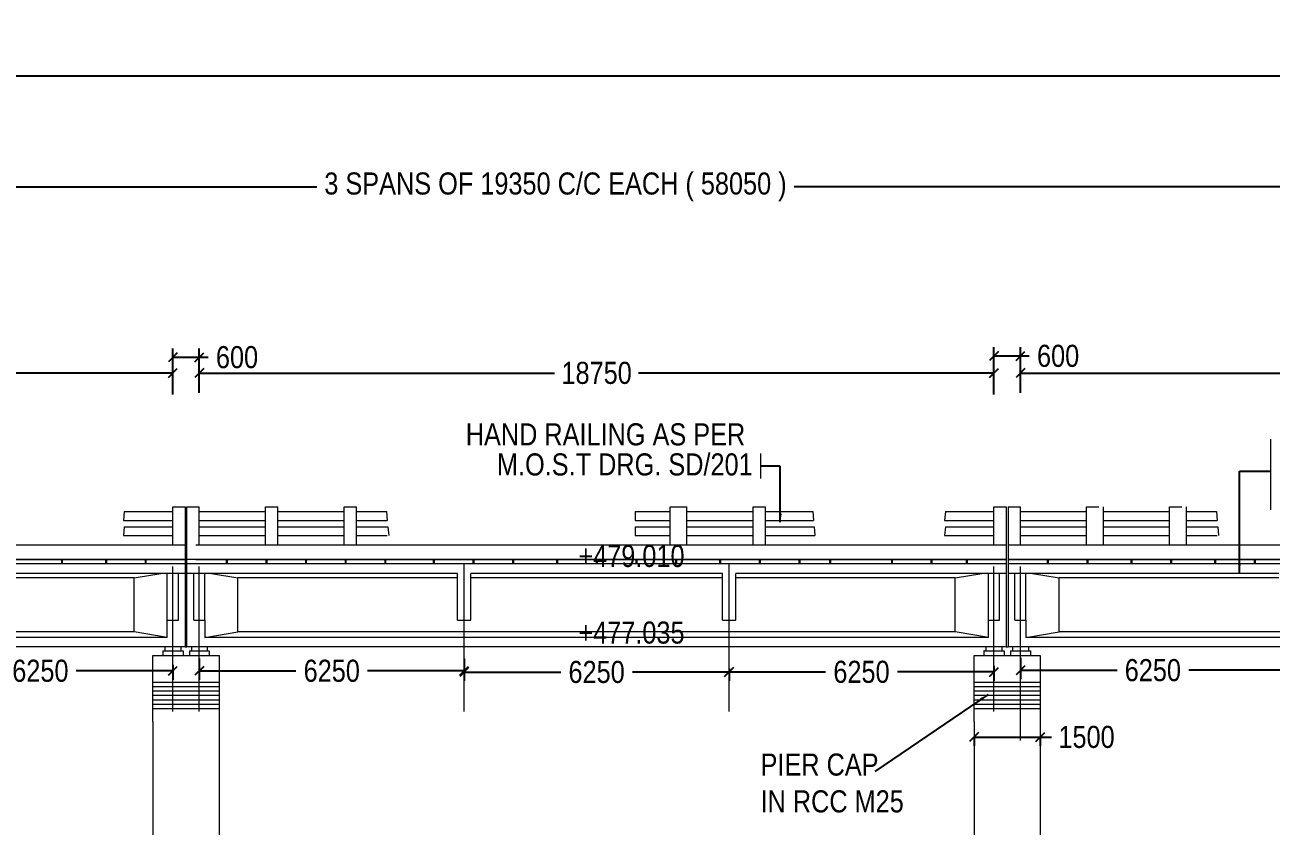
# Model space of a CAD drawing. Header units: millimetres. Extents: x -50489 to 84851, y 124916 to 300735.
# Drawn here: x 23393 to 37507, y 171420 to 180494 of the extents above; entities that cross this region are included whole.
import ezdxf

# ---------------------------------------------------------------- set-up
doc = ezdxf.new("R2010")
doc.units = ezdxf.units.MM
for name, color, linetype in [('canal', 7, 'Continuous'), ('pier', 7, 'Continuous'), ('slab', 7, 'Continuous')]:
    doc.layers.add(name, color=color, linetype=linetype)
doc.styles.add('ARIAL NARROW', font='ARIALN.TTF')
doc.styles.add('arn', font='ARIALN.TTF')
doc.dimstyles.get("Standard").update_dxf_attribs({"dimtxt": 0.18, "dimasz": 0.18, "dimexe": 0.18, "dimexo": 0.0625, "dimgap": 0.09, "dimtad": 0, "dimtih": 1, "dimtoh": 1, "dimdec": 4, "dimzin": 0, "dimdsep": 46, "dimtxsty": 'Standard', "dimcen": 0.09, "dimadec": 0, "dimazin": 0, "dimtfac": 1, "dimtdec": 4, "dimtofl": 0, "dimtmove": 0, "dimatfit": 3, "dimfxl": 1, "dimtolj": 1, "dimtzin": 0, "dimarcsym": 0})
doc.dimstyles.new('STANDARD$7', dxfattribs={"dimtxt": 2, "dimasz": 2, "dimexe": 1.25, "dimexo": 0.625, "dimtad": 1, "dimdec": 0, "dimlfac": 0.5, "dimdsep": 46, "dimtxsty": 'Standard', "dimcen": 2.5, "dimadec": 0, "dimazin": 0, "dimtfac": 1, "dimtdec": 0, "dimtmove": 0, "dimatfit": 3, "dimfxl": 1, "dimtolj": 1, "dimtzin": 0, "dimarcsym": 0})

# ---------------------------------------------------------------- blocks, each defined once
blk = doc.blocks.new('_Oblique')
at = {"color": 0, "linetype": 'ByBlock', "lineweight": -2}
blk.add_line((-0.5, -0.5), (0.5, 0.5), dxfattribs=at)
blk = doc.blocks.new('*D1')
at = {"layer": 'Defpoints', "color": 0, "transparency": 16777216}
for p in [(43668, 176551), (43668, 176551), (34668, 176225)]:
    blk.add_point(p, dxfattribs=at)
at = {"layer": 'slab', "color": 0, "lineweight": -2, "transparency": 16777216}
for p, q in [((34668, 176325), (34668, 176651)), ((34668, 176551), (38801, 176551)), ((43668, 176551), (39752, 176551)), ((43668, 176451), (43668, 176451))]:
    blk.add_line(p, q, dxfattribs=at)
at = {"layer": 'slab', "color": 0, "lineweight": -2, "transparency": 16777216, "xscale": 100, "yscale": 100, "zscale": 100, "rotation": 180}
blk.add_blockref('_Oblique', (34668, 176551), dxfattribs=at)
at = {"layer": 'slab', "color": 0, "lineweight": -2, "transparency": 16777216, "xscale": 100, "yscale": 100, "zscale": 100}
blk.add_blockref('_Oblique', (43668, 176551), dxfattribs=at)
at = {"layer": 'slab', "color": 0, "lineweight": 5, "transparency": 16777216, "insert": (39276, 176551), "char_height": 250, "attachment_point": 5, "style": 'ARIAL NARROW'}
blk.add_mtext('\\A1;18750', dxfattribs=at)
blk = doc.blocks.new('*D2')
at = {"layer": 'Defpoints', "color": 0, "transparency": 16777216}
for p in [(43828, 178660), (15908, 177880), (43828, 177857)]:
    blk.add_point(p, dxfattribs=at)
at = {"layer": 'slab', "color": 0, "lineweight": -2, "transparency": 16777216}
for p, q in [((15908, 177980), (15908, 178760)), ((43828, 177957), (43828, 178760)), ((15908, 178660), (26698, 178660)), ((43828, 178660), (32106, 178660))]:
    blk.add_line(p, q, dxfattribs=at)
at = {"layer": 'slab', "color": 0, "lineweight": -2, "transparency": 16777216, "xscale": 100, "yscale": 100, "zscale": 100, "rotation": 180}
blk.add_blockref('_Oblique', (15908, 178660), dxfattribs=at)
at = {"layer": 'slab', "color": 0, "lineweight": -2, "transparency": 16777216, "xscale": 100, "yscale": 100, "zscale": 100}
blk.add_blockref('_Oblique', (43828, 178660), dxfattribs=at)
at = {"layer": 'slab', "color": 0, "lineweight": 5, "transparency": 16777216, "insert": (29402, 178660), "char_height": 250, "attachment_point": 5, "style": 'ARIAL NARROW'}
blk.add_mtext('\\A1;3 SPANS OF 19350 C/C EACH ( 58050 )', dxfattribs=at)
blk = doc.blocks.new('*D46')
at = {"layer": 'Defpoints', "color": 0, "transparency": 16777216}
for p in [(34368, 176551), (25368, 176225), (34368, 176207)]:
    blk.add_point(p, dxfattribs=at)
at = {"layer": 'slab', "color": 0, "lineweight": -2, "transparency": 16777216}
for p, q in [((25368, 176325), (25368, 176651)), ((34368, 176307), (34368, 176651)), ((25368, 176551), (29392, 176551)), ((34368, 176551), (30344, 176551))]:
    blk.add_line(p, q, dxfattribs=at)
at = {"layer": 'slab', "color": 0, "lineweight": -2, "transparency": 16777216, "xscale": 100, "yscale": 100, "zscale": 100, "rotation": 180}
blk.add_blockref('_Oblique', (25368, 176551), dxfattribs=at)
at = {"layer": 'slab', "color": 0, "lineweight": -2, "transparency": 16777216, "xscale": 100, "yscale": 100, "zscale": 100}
blk.add_blockref('_Oblique', (34368, 176551), dxfattribs=at)
at = {"layer": 'slab', "color": 0, "lineweight": 5, "transparency": 16777216, "insert": (29868, 176551), "char_height": 250, "attachment_point": 5, "style": 'ARIAL NARROW'}
blk.add_mtext('\\A1;18750', dxfattribs=at)
blk = doc.blocks.new('*D47')
at = {"layer": 'Defpoints', "color": 0, "transparency": 16777216}
for p in [(25368, 176729), (25068, 176551), (25368, 176551)]:
    blk.add_point(p, dxfattribs=at)
at = {"layer": 'slab', "color": 0, "lineweight": -2, "transparency": 16777216}
for p, q in [((25068, 176651), (25068, 176829)), ((25068, 176729), (25368, 176729)), ((25368, 176651), (25368, 176829)), ((25368, 176729), (25468, 176729))]:
    blk.add_line(p, q, dxfattribs=at)
at = {"layer": 'slab', "color": 0, "lineweight": -2, "transparency": 16777216, "xscale": 100, "yscale": 100, "zscale": 100, "rotation": 180}
blk.add_blockref('_Oblique', (25068, 176729), dxfattribs=at)
at = {"layer": 'slab', "color": 0, "lineweight": -2, "transparency": 16777216, "xscale": 100, "yscale": 100, "zscale": 100}
blk.add_blockref('_Oblique', (25368, 176729), dxfattribs=at)
at = {"layer": 'slab', "color": 0, "lineweight": 5, "transparency": 16777216, "insert": (25795, 176729), "char_height": 250, "attachment_point": 5, "style": 'ARIAL NARROW'}
blk.add_mtext('\\A1;600', dxfattribs=at)
blk = doc.blocks.new('*D50')
at = {"layer": 'Defpoints', "color": 0, "transparency": 16777216}
for p in [(22068, 173345), (25068, 173345), (25068, 173177)]:
    blk.add_point(p, dxfattribs=at)
at = {"layer": 'slab', "color": 0, "lineweight": -2, "transparency": 16777216}
for p, q in [((22068, 173245), (22068, 173077)), ((25068, 173245), (25068, 173077)), ((22068, 173177), (23162, 173177)), ((25068, 173177), (23974, 173177))]:
    blk.add_line(p, q, dxfattribs=at)
at = {"layer": 'slab', "color": 0, "lineweight": -2, "transparency": 16777216, "xscale": 100, "yscale": 100, "zscale": 100, "rotation": 180}
blk.add_blockref('_Oblique', (22068, 173177), dxfattribs=at)
at = {"layer": 'slab', "color": 0, "lineweight": -2, "transparency": 16777216, "xscale": 100, "yscale": 100, "zscale": 100}
blk.add_blockref('_Oblique', (25068, 173177), dxfattribs=at)
at = {"layer": 'slab', "color": 0, "lineweight": 5, "transparency": 16777216, "insert": (23568, 173177), "char_height": 250, "attachment_point": 5, "style": 'ARIAL NARROW'}
blk.add_mtext('\\A1;6250', dxfattribs=at)
blk = doc.blocks.new('*D51')
at = {"layer": 'Defpoints', "color": 0, "transparency": 16777216}
for p in [(34668, 176744), (34368, 176551), (34668, 176551)]:
    blk.add_point(p, dxfattribs=at)
at = {"layer": 'slab', "color": 0, "lineweight": -2, "transparency": 16777216}
for p, q in [((34368, 176651), (34368, 176844)), ((34368, 176744), (34668, 176744)), ((34668, 176651), (34668, 176844)), ((34668, 176744), (34768, 176744))]:
    blk.add_line(p, q, dxfattribs=at)
at = {"layer": 'slab', "color": 0, "lineweight": -2, "transparency": 16777216, "xscale": 100, "yscale": 100, "zscale": 100, "rotation": 180}
blk.add_blockref('_Oblique', (34368, 176744), dxfattribs=at)
at = {"layer": 'slab', "color": 0, "lineweight": -2, "transparency": 16777216, "xscale": 100, "yscale": 100, "zscale": 100}
blk.add_blockref('_Oblique', (34668, 176744), dxfattribs=at)
at = {"layer": 'slab', "color": 0, "lineweight": 5, "transparency": 16777216, "insert": (35095, 176744), "char_height": 250, "attachment_point": 5, "style": 'ARIAL NARROW'}
blk.add_mtext('\\A1;600', dxfattribs=at)
blk = doc.blocks.new('*D59')
at = {"layer": 'Defpoints', "color": 0, "transparency": 16777216}
for p in [(28368, 173177), (31368, 173173), (31368, 173164)]:
    blk.add_point(p, dxfattribs=at)
at = {"layer": 'slab', "color": 0, "lineweight": -2, "transparency": 16777216}
for p, q in [((28368, 173164), (29462, 173164)), ((28368, 173077), (28368, 173064)), ((31368, 173164), (30274, 173164)), ((31368, 173073), (31368, 173064))]:
    blk.add_line(p, q, dxfattribs=at)
at = {"layer": 'slab', "color": 0, "lineweight": -2, "transparency": 16777216, "xscale": 100, "yscale": 100, "zscale": 100, "rotation": 180}
blk.add_blockref('_Oblique', (28368, 173164), dxfattribs=at)
at = {"layer": 'slab', "color": 0, "lineweight": -2, "transparency": 16777216, "xscale": 100, "yscale": 100, "zscale": 100}
blk.add_blockref('_Oblique', (31368, 173164), dxfattribs=at)
at = {"layer": 'slab', "color": 0, "lineweight": 5, "transparency": 16777216, "insert": (29868, 173164), "char_height": 250, "attachment_point": 5, "style": 'ARIAL NARROW'}
blk.add_mtext('\\A1;6250', dxfattribs=at)
blk = doc.blocks.new('*D58')
at = {"layer": 'Defpoints', "color": 0, "transparency": 16777216}
for p in [(34368, 173333), (31368, 173303), (34368, 173165)]:
    blk.add_point(p, dxfattribs=at)
at = {"layer": 'slab', "color": 0, "lineweight": -2, "transparency": 16777216}
for p, q in [((31368, 173203), (31368, 173065)), ((34368, 173233), (34368, 173065)), ((31368, 173165), (32462, 173165)), ((34368, 173165), (33274, 173165))]:
    blk.add_line(p, q, dxfattribs=at)
at = {"layer": 'slab', "color": 0, "lineweight": -2, "transparency": 16777216, "xscale": 100, "yscale": 100, "zscale": 100, "rotation": 180}
blk.add_blockref('_Oblique', (31368, 173165), dxfattribs=at)
at = {"layer": 'slab', "color": 0, "lineweight": -2, "transparency": 16777216, "xscale": 100, "yscale": 100, "zscale": 100}
blk.add_blockref('_Oblique', (34368, 173165), dxfattribs=at)
at = {"layer": 'slab', "color": 0, "lineweight": 5, "transparency": 16777216, "insert": (32868, 173165), "char_height": 250, "attachment_point": 5, "style": 'ARIAL NARROW'}
blk.add_mtext('\\A1;6250', dxfattribs=at)
blk = doc.blocks.new('*D57')
at = {"layer": 'Defpoints', "color": 0, "transparency": 16777216}
for p in [(25368, 173417), (28368, 173417), (25368, 173177)]:
    blk.add_point(p, dxfattribs=at)
at = {"layer": 'slab', "color": 0, "lineweight": -2, "transparency": 16777216}
for p, q in [((25368, 173317), (25368, 173077)), ((28368, 173317), (28368, 173077)), ((25368, 173177), (26462, 173177)), ((28368, 173177), (27274, 173177))]:
    blk.add_line(p, q, dxfattribs=at)
at = {"layer": 'slab', "color": 0, "lineweight": -2, "transparency": 16777216, "xscale": 100, "yscale": 100, "zscale": 100, "rotation": 180}
blk.add_blockref('_Oblique', (25368, 173177), dxfattribs=at)
at = {"layer": 'slab', "color": 0, "lineweight": -2, "transparency": 16777216, "xscale": 100, "yscale": 100, "zscale": 100}
blk.add_blockref('_Oblique', (28368, 173177), dxfattribs=at)
at = {"layer": 'slab', "color": 0, "lineweight": 5, "transparency": 16777216, "insert": (26868, 173177), "char_height": 250, "attachment_point": 5, "style": 'ARIAL NARROW'}
blk.add_mtext('\\A1;6250', dxfattribs=at)
blk = doc.blocks.new('*D60')
at = {"layer": 'Defpoints', "color": 0, "transparency": 16777216}
for p in [(34668, 173425), (37668, 173425), (34668, 173184)]:
    blk.add_point(p, dxfattribs=at)
at = {"layer": 'slab', "color": 0, "lineweight": -2, "transparency": 16777216}
for p, q in [((34668, 173325), (34668, 173084)), ((37668, 173325), (37668, 173084)), ((34668, 173184), (35762, 173184)), ((37668, 173184), (36574, 173184))]:
    blk.add_line(p, q, dxfattribs=at)
at = {"layer": 'slab', "color": 0, "lineweight": -2, "transparency": 16777216, "xscale": 100, "yscale": 100, "zscale": 100, "rotation": 180}
blk.add_blockref('_Oblique', (34668, 173184), dxfattribs=at)
at = {"layer": 'slab', "color": 0, "lineweight": -2, "transparency": 16777216, "xscale": 100, "yscale": 100, "zscale": 100}
blk.add_blockref('_Oblique', (37668, 173184), dxfattribs=at)
at = {"layer": 'slab', "color": 0, "lineweight": 5, "transparency": 16777216, "insert": (36168, 173184), "char_height": 250, "attachment_point": 5, "style": 'ARIAL NARROW'}
blk.add_mtext('\\A1;6250', dxfattribs=at)
blk = doc.blocks.new('*D63')
at = {"layer": 'Defpoints', "color": 0, "transparency": 16777216}
for p in [(25068, 176551), (16068, 176225), (25068, 176207)]:
    blk.add_point(p, dxfattribs=at)
at = {"layer": 'slab', "color": 0, "lineweight": -2, "transparency": 16777216}
for p, q in [((16068, 176325), (16068, 176651)), ((25068, 176307), (25068, 176651)), ((16068, 176551), (20092, 176551)), ((25068, 176551), (21044, 176551))]:
    blk.add_line(p, q, dxfattribs=at)
at = {"layer": 'slab', "color": 0, "lineweight": -2, "transparency": 16777216, "xscale": 100, "yscale": 100, "zscale": 100, "rotation": 180}
blk.add_blockref('_Oblique', (16068, 176551), dxfattribs=at)
at = {"layer": 'slab', "color": 0, "lineweight": -2, "transparency": 16777216, "xscale": 100, "yscale": 100, "zscale": 100}
blk.add_blockref('_Oblique', (25068, 176551), dxfattribs=at)
at = {"layer": 'slab', "color": 0, "lineweight": 5, "transparency": 16777216, "insert": (20568, 176551), "char_height": 250, "attachment_point": 5, "style": 'ARIAL NARROW'}
blk.add_mtext('\\A1;18750', dxfattribs=at)
blk = doc.blocks.new('*D261')
at = {"layer": 'Defpoints', "color": 0, "transparency": 16777216}
for p in [(34143, 172511), (34893, 172511), (34893, 172428)]:
    blk.add_point(p, dxfattribs=at)
at = {"layer": 'pier', "color": 0, "lineweight": -2, "transparency": 16777216}
for p, q in [((34143, 172428), (34893, 172428)), ((34143, 172411), (34143, 172328)), ((34893, 172428), (35021, 172428)), ((34893, 172411), (34893, 172328))]:
    blk.add_line(p, q, dxfattribs=at)
at = {"layer": 'pier', "color": 0, "lineweight": -2, "transparency": 16777216, "xscale": 100, "yscale": 100, "zscale": 100, "rotation": 180}
blk.add_blockref('_Oblique', (34143, 172428), dxfattribs=at)
at = {"layer": 'pier', "color": 0, "lineweight": -2, "transparency": 16777216, "xscale": 100, "yscale": 100, "zscale": 100}
blk.add_blockref('_Oblique', (34893, 172428), dxfattribs=at)
at = {"layer": 'pier', "color": 0, "lineweight": 5, "transparency": 16777216, "insert": (35417, 172428), "char_height": 250, "attachment_point": 5, "style": 'ARIAL NARROW'}
blk.add_mtext('\\A1;1500', dxfattribs=at)

msp = doc.modelspace()

# ---------------------------------------------------------------- linework, layer by layer
at = {"layer": 'canal', "linetype": 'Continuous'}
msp.add_lwpolyline([(84850.6, 124915.5), (6342.2, 124915.5), (6342.2, 179915.5), (84850.6, 179915.5)], close=True, dxfattribs=at)
at = {"layer": 'pier', "lineweight": 5}
for p, q in [((24843, 172601.2), (24843, 173351.2)), ((24843, 173351.2), (25593, 173351.2)), ((24843, 173351.2), (25593, 173351.2)), ((24955.7, 173403.2), (24955.5, 173403)), ((24955.5, 173403), (24955.5, 173351.2)), ((24955.7, 173403.2), (25185.7, 173403.2)), ((24955.7, 173403.2), (25180.2, 173403.2)), ((24978, 173451.2), (24978, 173403.2)), ((25158, 173451.2), (25158, 173403.2)), ((25158, 173451.2), (25158, 173403.2)), ((25180.2, 173403.2), (25180.5, 173403)), ((25180.2, 173403.2), (25180.5, 173403)), ((25185.7, 173403.2), (25185.7, 173351.2)), ((25208, 173451.2), (25228, 173451.2)), ((25255.7, 173403.2), (25255.5, 173403)), ((25255.5, 173403), (25255.5, 173351.2)), ((25255.7, 173403.2), (25480.2, 173403.2)), ((25278, 173451.2), (25278, 173403.2)), ((25458, 173451.2), (25458, 173403.2)), ((25480.2, 173403.2), (25480.5, 173403)), ((25480.5, 173403), (25480.5, 173351.2)), ((25593, 173351.2), (25593, 172601.2)), ((34143, 173351.2), (34893, 173351.2)), ((34143, 172601.2), (34143, 173351.2)), ((34143, 173351.2), (34893, 173351.2)), ((34255.7, 173403.2), (34255.5, 173403)), ((34255.5, 173403), (34255.5, 173351.2)), ((34255.7, 173403.2), (34485.7, 173403.2)), ((34255.7, 173403.2), (34480.2, 173403.2)), ((34278, 173451.2), (34278, 173403.2)), ((34458, 173451.2), (34458, 173403.2)), ((34458, 173451.2), (34458, 173403.2)), ((34480.2, 173403.2), (34480.5, 173403)), ((34480.2, 173403.2), (34480.5, 173403)), ((34485.7, 173403.2), (34485.7, 173351.2)), ((34508, 173451.2), (34528, 173451.2)), ((34555.7, 173403.2), (34555.5, 173403)), ((34555.5, 173403), (34555.5, 173351.2)), ((34555.7, 173403.2), (34780.2, 173403.2)), ((34578, 173451.2), (34578, 173403.2)), ((34758, 173451.2), (34758, 173403.2)), ((34780.2, 173403.2), (34780.5, 173403)), ((34780.5, 173403), (34780.5, 173351.2)), ((34893, 173351.2), (34893, 172601.2)), ((24843, 173051.2), (25593, 173051.2)), ((34143, 173051.2), (34893, 173051.2)), ((24843, 173001.2), (25593, 173001.2)), ((24843, 172951.2), (25593, 172951.2)), ((24843, 172901.2), (25593, 172901.2)), ((34143, 173001.2), (34893, 173001.2)), ((34143, 172951.2), (34893, 172951.2)), ((34143, 172901.2), (34893, 172901.2)), ((24843, 172851.2), (25593, 172851.2)), ((24843, 172801.2), (25593, 172801.2)), ((34143, 172851.2), (34893, 172851.2)), ((34143, 172801.2), (34893, 172801.2)), ((24843, 172751.2), (25593, 172751.2)), ((34143, 172751.2), (34893, 172751.2)), ((24843, 172601.2), (24843, 165615.2)), ((25593, 172601.2), (25593, 165615.2)), ((34143, 172601.2), (34143, 165615.2)), ((34893, 172601.2), (34893, 165615.2))]:
    msp.add_line(p, q, dxfattribs=at)
at = {"layer": 'slab', "lineweight": 5}
for p, q in [((37499.7, 175800.5), (37499.7, 175000.9)), ((31725, 175638), (31725, 175357.8)), ((25068, 174606.7), (25068, 175036.7)), ((25068, 174606.7), (25068, 175036.7)), ((25068, 175036.7), (25208, 175036.7)), ((25208, 175036.7), (25208, 173451.2)), ((25228, 173451.2), (25228, 175036.7)), ((25228, 175036.7), (25368, 175036.7)), ((25368, 174606.7), (25368, 175036.7)), ((26118, 174606.7), (26118, 175036.7)), ((26118, 175036.7), (26258, 175036.7)), ((26258, 174606.7), (26258, 175036.7)), ((27008, 174606.7), (27008, 175036.7)), ((27008, 175036.7), (27148, 175036.7)), ((27148, 174606.7), (27148, 175036.7)), ((30701.4, 174606.7), (30701.4, 175036.7)), ((30701.4, 175036.7), (30891.4, 175036.7)), ((30891.4, 174606.7), (30891.4, 175036.7)), ((31641.4, 174606.7), (31641.4, 175036.7)), ((31641.4, 175036.7), (31781.4, 175036.7)), ((31781.4, 174606.7), (31781.4, 175036.7)), ((34368, 175036.7), (34508, 175036.7)), ((34368, 174606.7), (34368, 175036.7)), ((34368, 174606.7), (34368, 175036.7)), ((34508, 175036.7), (34508, 173451.2)), ((34528, 175036.7), (34528, 173451.2)), ((34528, 175036.7), (34668, 175036.7)), ((34668, 174606.7), (34668, 175036.7)), ((35418, 175036.7), (35558, 175036.7)), ((35418, 174606.7), (35418, 175036.7)), ((35608, 174606.7), (35608, 175036.7)), ((36358, 175036.7), (36498, 175036.7)), ((36358, 174606.7), (36358, 175036.7)), ((36548, 174606.7), (36548, 175036.7)), ((24517.7, 174982.4), (24510, 174882.4)), ((24510, 174882.4), (25068, 174882.4)), ((24517.7, 174982.4), (25068, 174982.4)), ((25158, 174961.2), (25158, 174961.2)), ((25368, 174982.4), (26118, 174982.4)), ((25368, 174882.4), (26118, 174882.4)), ((26258, 174982.4), (27008, 174982.4)), ((26258, 174882.4), (27008, 174882.4)), ((27148, 174982.4), (27487.8, 174982.4)), ((27148, 174882.4), (27497.1, 174882.4)), ((27487.8, 174982.4), (27497.1, 174882.4)), ((30303.5, 174982.4), (30701.4, 174982.4)), ((30303.5, 174982.4), (30303.5, 174882.4)), ((30303.5, 174882.4), (30701.4, 174882.4)), ((30891.4, 174982.4), (31641.4, 174982.4)), ((30891.4, 174882.4), (31641.4, 174882.4)), ((31781.4, 174982.4), (32317.7, 174982.4)), ((31781.4, 174882.4), (32326.1, 174882.4)), ((32317.7, 174982.4), (32326.1, 174882.4)), ((33817.7, 174982.4), (33810, 174882.4)), ((33810, 174882.4), (34368, 174882.4)), ((33817.7, 174982.4), (34368, 174982.4)), ((34458, 174961.2), (34458, 174961.2)), ((34458, 174961.2), (34458, 174961.2)), ((34668, 174982.4), (35418, 174982.4)), ((34668, 174882.4), (35418, 174882.4)), ((35608, 174982.4), (36358, 174982.4)), ((35608, 174882.4), (36358, 174882.4)), ((36548, 174982.4), (36887.8, 174982.4)), ((36548, 174882.4), (36897.1, 174882.4)), ((36887.8, 174982.4), (36897.1, 174882.4)), ((24517.7, 174810.4), (24510, 174710.4)), ((24517.7, 174810.4), (25068, 174810.4)), ((25368, 174810.4), (26118, 174810.4)), ((26258, 174810.4), (27008, 174810.4)), ((27148, 174810.4), (27503.7, 174810.4)), ((27503.7, 174810.4), (27513, 174710.4)), ((30303.5, 174810.4), (30701.4, 174810.4)), ((30303.5, 174810.4), (30303.5, 174710.4)), ((30891.4, 174810.4), (31641.4, 174810.4)), ((31781.4, 174810.4), (32332.1, 174810.4)), ((32332.1, 174810.4), (32340.5, 174710.4)), ((33817.7, 174810.4), (33810, 174710.4)), ((33817.7, 174810.4), (34368, 174810.4)), ((34668, 174810.4), (35418, 174810.4)), ((35608, 174810.4), (36358, 174810.4)), ((36548, 174810.4), (36903.7, 174810.4)), ((36903.7, 174810.4), (36913, 174710.4)), ((15928, 174606.7), (25208, 174606.7)), ((24510, 174710.4), (25068, 174710.4)), ((25328, 174606.7), (34508, 174606.7)), ((25368, 174710.4), (26118, 174710.4)), ((26258, 174710.4), (27008, 174710.4)), ((27148, 174710.4), (27497.1, 174710.4)), ((30303.5, 174710.4), (30701.4, 174710.4)), ((30891.4, 174710.4), (31641.4, 174710.4)), ((31781.4, 174710.4), (32340.5, 174710.4)), ((33810, 174710.4), (34368, 174710.4)), ((34528, 174606.7), (43808, 174606.7)), ((34668, 174710.4), (35418, 174710.4)), ((35608, 174710.4), (36358, 174710.4)), ((36548, 174710.4), (36897.1, 174710.4)), ((25208, 174438.7), (15928, 174438.7)), ((15928, 174438.7), (25208, 174438.7)), ((25208, 174388.7), (15928, 174388.7)), ((23806, 174438.7), (23806, 174388.7)), ((23816, 174438.7), (23816, 174388.7)), ((24305, 174438.7), (24305, 174388.7)), ((24315, 174438.7), (24315, 174388.7)), ((24754, 174438.7), (24754, 174388.7)), ((24764, 174438.7), (24764, 174388.7)), ((25068, 172718.6), (25068, 174358.8)), ((34508, 174438.7), (25228, 174438.7)), ((34508, 174388.7), (25228, 174388.7)), ((25328, 174438.7), (34508, 174438.7)), ((25368, 172718.6), (25368, 174358.8)), ((25672, 174438.7), (25672, 174388.7)), ((25682, 174438.7), (25682, 174388.7)), ((26121, 174438.7), (26121, 174388.7)), ((26131, 174438.7), (26131, 174388.7)), ((26570, 174438.7), (26570, 174388.7)), ((26580, 174438.7), (26580, 174388.7)), ((27019, 174438.7), (27019, 174388.7)), ((27029, 174438.7), (27029, 174388.7)), ((27468, 174438.7), (27468, 174388.7)), ((27478, 174438.7), (27478, 174388.7)), ((28017, 174438.7), (28017, 174388.7)), ((28027, 174438.7), (28027, 174388.7)), ((28368, 172718.6), (28368, 174393.1)), ((28466, 174438.7), (28466, 174388.7)), ((28476, 174438.7), (28476, 174388.7)), ((28915, 174438.7), (28915, 174388.7)), ((28925, 174438.7), (28925, 174388.7)), ((29414, 174438.7), (29414, 174388.7)), ((29424, 174438.7), (29424, 174388.7)), ((29863, 174438.7), (29863, 174388.7)), ((29873, 174438.7), (29873, 174388.7)), ((30312, 174438.7), (30312, 174388.7)), ((30322, 174438.7), (30322, 174388.7)), ((30761, 174438.7), (30761, 174388.7)), ((30771, 174438.7), (30771, 174388.7)), ((31260, 174438.7), (31260, 174388.7)), ((31270, 174438.7), (31270, 174388.7)), ((31368, 172718.6), (31368, 174393.1)), ((31709, 174438.7), (31709, 174388.7)), ((31719, 174438.7), (31719, 174388.7)), ((32158, 174438.7), (32158, 174388.7)), ((32168, 174438.7), (32168, 174388.7)), ((32507, 174438.7), (32507, 174388.7)), ((32517, 174438.7), (32517, 174388.7)), ((33206, 174438.7), (33206, 174388.7)), ((33216, 174438.7), (33216, 174388.7)), ((33655, 174438.7), (33655, 174388.7)), ((33665, 174438.7), (33665, 174388.7)), ((34054, 174438.7), (34054, 174388.7)), ((34064, 174438.7), (34064, 174388.7)), ((34368, 172718.6), (34368, 174358.8)), ((43558, 174438.7), (34528, 174438.7)), ((34528, 174438.7), (43808, 174438.7)), ((43808, 174388.7), (34528, 174388.7)), ((34668, 172718.6), (34668, 174358.8)), ((34668, 172387.5), (34668, 174358.8)), ((34972, 174438.7), (34972, 174388.7)), ((34982, 174438.7), (34982, 174388.7)), ((35421, 174438.7), (35421, 174388.7)), ((35431, 174438.7), (35431, 174388.7)), ((35920, 174438.7), (35920, 174388.7)), ((35930, 174438.7), (35930, 174388.7)), ((36369, 174438.7), (36369, 174388.7)), ((36379, 174438.7), (36379, 174388.7)), ((36868, 174438.7), (36868, 174388.7)), ((36878, 174438.7), (36878, 174388.7)), ((37317, 174438.7), (37317, 174388.7)), ((37327, 174438.7), (37327, 174388.7)), ((25208, 174281.2), (22143, 174281.2)), ((24630.5, 174231.2), (22143, 174231.2)), ((24630.5, 174231.2), (24930.5, 174281.2)), ((24630.5, 173618.7), (24630.5, 174231.2)), ((25005.5, 173556.2), (25005.5, 174281.2)), ((25130.5, 173751.2), (25130.5, 174281.2)), ((28293, 174281.2), (25228, 174281.2)), ((25305.5, 173751.2), (25305.5, 174281.2)), ((25430.5, 173751.2), (25430.5, 174281.2)), ((25505.5, 174281.2), (25805.5, 174231.2)), ((25805.5, 173618.7), (25805.5, 174231.2)), ((28293, 174231.2), (25805.5, 174231.2)), ((28293, 173751.2), (28293, 174281.2)), ((28443, 173751.2), (28443, 174281.2)), ((31293, 174281.2), (28443, 174281.2)), ((31293, 174231.2), (28443, 174231.2)), ((31293, 173751.2), (31293, 174281.2)), ((31443, 173751.2), (31443, 174281.2)), ((34508, 174281.2), (31443, 174281.2)), ((33930.5, 174231.2), (31443, 174231.2)), ((33930.5, 174231.2), (34230.5, 174281.2)), ((33930.5, 173618.7), (33930.5, 174231.2)), ((34305.5, 173556.2), (34305.5, 174281.2)), ((34430.5, 173751.2), (34430.5, 174281.2)), ((37593, 174281.2), (34528, 174281.2)), ((34605.5, 173751.2), (34605.5, 174281.2)), ((34730.5, 173751.2), (34730.5, 174281.2)), ((34805.5, 174281.2), (35105.5, 174231.2)), ((35105.5, 173618.7), (35105.5, 174231.2)), ((37593, 174231.2), (35105.5, 174231.2)), ((25005.5, 173751.2), (25130.5, 173751.2)), ((25305.5, 173751.2), (25430.5, 173751.2)), ((25430.5, 173751.2), (25430.5, 173556.2)), ((28293, 173751.2), (28443, 173751.2)), ((31293, 173751.2), (31443, 173751.2)), ((34305.5, 173751.2), (34430.5, 173751.2)), ((34605.5, 173751.2), (34730.5, 173751.2)), ((34730.5, 173751.2), (34730.5, 173556.2)), ((24630.5, 173618.7), (16505.5, 173618.7)), ((25005.5, 173556.2), (24630.5, 173618.7)), ((25430.5, 173556.2), (25805.5, 173618.7)), ((33930.5, 173618.7), (25805.5, 173618.7)), ((34305.5, 173556.2), (33930.5, 173618.7)), ((34730.5, 173556.2), (35105.5, 173618.7)), ((43220.5, 173618.7), (35105.5, 173618.7)), ((25005.5, 173556.2), (16130.5, 173556.2)), ((34305.5, 173556.2), (25430.5, 173556.2)), ((43808, 173556.2), (34730.5, 173556.2)), ((25208, 173451.2), (15928, 173451.2)), ((34508, 173451.2), (25228, 173451.2)), ((34508, 173451.2), (28343, 173451.2)), ((43808, 173451.2), (34528, 173451.2))]:
    msp.add_line(p, q, dxfattribs=at)

# ---------------------------------------------------------------- texts
at = {"layer": 'pier', "lineweight": 5, "insert": (31724.6, 171906.2), "char_height": 250, "attachment_point": 4, "style": 'arn'}
msp.add_mtext('PIER CAP\\PIN RCC M25', dxfattribs=at)
at = {"layer": 'slab', "lineweight": 5, "style": 'arn'}
for s, p in [('HAND RAILING AS PER', (28385.7, 175731.5)), (' M.O.S.T DRG. SD/201', (28659.6, 175390.8)), ('+479.010', (29661.4, 174354.1)), ('+477.035', (29661.4, 173486.5))]:
    msp.add_text(s, height=250, dxfattribs=at).set_placement(p)

# ---------------------------------------------------------------- dimensions: what is measured, and where the dimension line sits
at = {"layer": 'pier', "lineweight": 5}
dim = msp.add_linear_dim(base=(34893, 172428.1), p1=(34143, 172511.3), p2=(34893, 172511.3), text='1500', dimstyle='Standard', override={"dimtxt": 250, "dimasz": 100, "dimexe": 100, "dimexo": 100, "dimgap": 100, "dimtih": 0, "dimdec": 0, "dimtxsty": 'ARIAL NARROW', "dimblk1": 'Oblique', "dimblk2": 'Oblique', "dimsah": 1}, dxfattribs=at)
dim.commit()
dim.dimension.update_dxf_attribs({"geometry": '*D261', "text_midpoint": (35417.4, 172428.1), "dimtype": 160})
at = {"layer": 'slab', "lineweight": 5}
for base, p1, p2, text, picture, middle in [((43828, 178659.7), (15908, 177879.8), (43828, 177856.6), '3 SPANS OF 19350 C/C EACH ( 58050 )', '*D2', (29402.4, 178659.7)), ((25368, 176729.3), (25068, 176551), (25368, 176551.1), '600', '*D47', (25794.7, 176729.3)), ((34668, 176743.6), (34368, 176551), (34668, 176551.1), '600', '*D51', (35094.7, 176743.6)), ((43668, 176551), (34668, 176225.3), (43668, 176551.2), '18750', '*D1', (39276.3, 176551))]:
    dim = msp.add_linear_dim(base=base, p1=p1, p2=p2, text=text, dimstyle='Standard', override={"dimtxt": 250, "dimasz": 100, "dimexe": 100, "dimexo": 100, "dimgap": 100, "dimtih": 0, "dimdec": 0, "dimtxsty": 'ARIAL NARROW', "dimblk1": 'Oblique', "dimblk2": 'Oblique', "dimsah": 1}, dxfattribs=at)
    dim.commit()
    dim.dimension.update_dxf_attribs({"geometry": picture, "text_midpoint": middle, "dimtype": 160})
for base, p1, p2, text, picture, middle in [((25068, 176551), (16068, 176225.3), (25068, 176207.2), '18750', '*D63', (20568, 176551)), ((34368, 176551), (25368, 176225.3), (34368, 176207.2), '18750', '*D46', (29868, 176551)), ((25068, 173177.3), (22068, 173345.3), (25068, 173345.3), '6250', '*D50', (23568, 173177.3)), ((25368, 173176.5), (28368, 173417.3), (25368, 173417.3), '6250', '*D57', (26868, 173176.5)), ((31368, 173164.4), (28368, 173176.5), (31368, 173172.8), '6250', '*D59', (29868, 173164.4)), ((34368, 173164.8), (31368, 173302.7), (34368, 173332.8), '6250', '*D58', (32868, 173164.8)), ((34668, 173183.9), (37668, 173424.6), (34668, 173424.6), '6250', '*D60', (36168, 173183.9))]:
    dim = msp.add_linear_dim(base=base, p1=p1, p2=p2, text=text, dimstyle='Standard', override={"dimtxt": 250, "dimasz": 100, "dimexe": 100, "dimexo": 100, "dimgap": 100, "dimtih": 0, "dimdec": 0, "dimtxsty": 'ARIAL NARROW', "dimblk1": 'Oblique', "dimblk2": 'Oblique', "dimsah": 1}, dxfattribs=at)
    dim.commit()
    dim.dimension.update_dxf_attribs({"geometry": picture, "text_midpoint": middle})

# ---------------------------------------------------------------- leaders
at = {"layer": 'pier', "lineweight": 5}
msp.add_leader([(34301.6, 172909.1), (33020.9, 172038.7)], dimstyle='STANDARD$7', override={"dimtxt": 200, "dimasz": 100, "dimexe": 100, "dimexo": 100, "dimgap": 100, "dimtad": 0, "dimtoh": 1, "dimlfac": 1, "dimzin": 0, "dimtxsty": 'ARIAL NARROW', "dimcen": 0.09, "dimtdec": 4, "dimtofl": 0}, dxfattribs=at)
at = {"layer": 'slab', "lineweight": 5}
for points in [[(31948.4, 174859.9), (31948.4, 175497.9), (31725, 175497.9)], [(37148.2, 174291.2), (37148.2, 175440.3), (37503.9, 175440.3)]]:
    msp.add_leader(points, dimstyle='STANDARD$7', override={"dimtxt": 200, "dimasz": 100, "dimexe": 100, "dimexo": 100, "dimgap": 100, "dimtad": 0, "dimtoh": 1, "dimlfac": 1, "dimzin": 0, "dimtxsty": 'ARIAL NARROW', "dimcen": 0.09, "dimtdec": 4, "dimtofl": 0}, dxfattribs=at)

doc.saveas('drawing.dxf')
